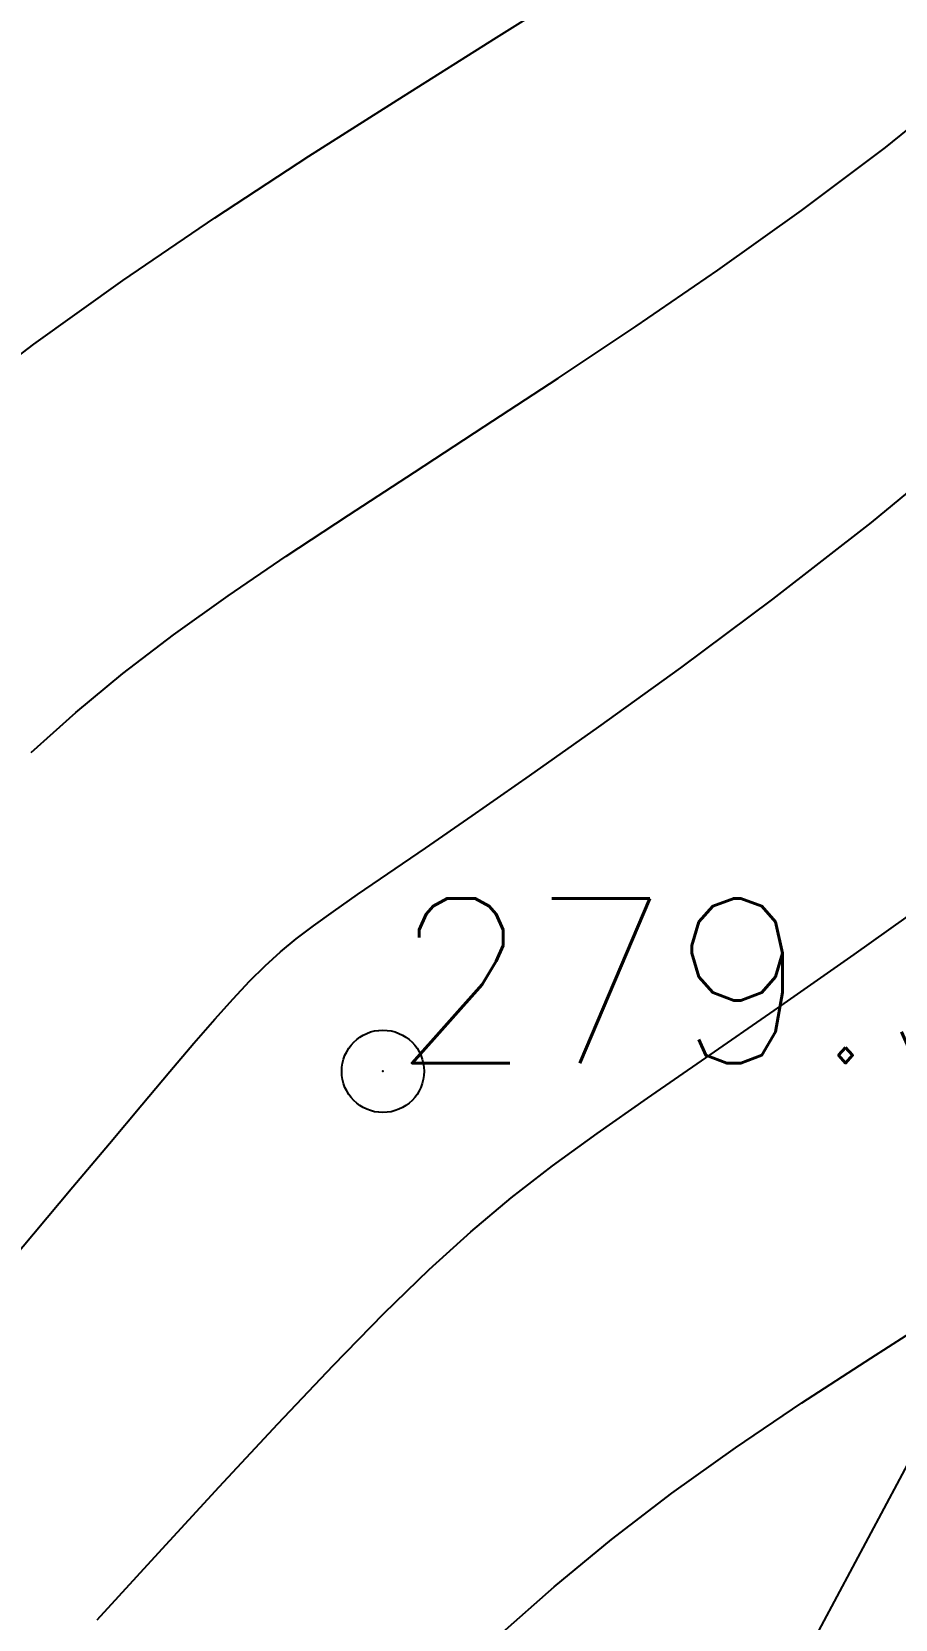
# Model space of a CAD drawing. Header units: millimetres. Extents: x 524954 to 526204, y 9523489 to 9524010.
# Drawn here: x 526036.5 to 526041.74, y 9523758.52 to 9523768.15 of the extents above; entities that cross this region are included whole.
import ezdxf

# ---------------------------------------------------------------- set-up
doc = ezdxf.new("R2010")
doc.units = ezdxf.units.MM
doc.header["$PDMODE"] = 32
doc.header["$PDSIZE"] = 0.5
for name, color, linetype in [('CN_01_00', 3, 'Continuous'), ('CN_02_00', 4, 'Continuous'), ('CN_10_00', 1, 'Continuous'), ('PLUME_4', 3, 'Continuous'), ('TopoAlt', 3, 'Continuous'), ('TOPOJIS', 7, 'Continuous')]:
    doc.layers.add(name, color=color, linetype=linetype)
doc.styles.add('Simplex 1.0', font='Simplex.shx', dxfattribs={"width": 0.99, "height": 1})

# ---------------------------------------------------------------- blocks, each defined once
blk = doc.blocks.new('TCPOINT M')
at = {"color": 0}
blk.add_point((0, 0), dxfattribs=at)
at = {"layer": 'TopoAlt', "style": 'Simplex 1.0', "width": 0.99}
blk.add_attdef('ALT', (0.15, 0.15), '', height=1, dxfattribs=at)

msp = doc.modelspace()

# ---------------------------------------------------------------- linework, layer by layer
at = {"layer": 'CN_01_00', "flags": 128}
for points, elevation in [([(526036.499, 9523763.7801), (526036.7683, 9523764.0218), (526037.0544, 9523764.2585), (526037.3622, 9523764.4935), (526037.6928, 9523764.73), (526038.0464, 9523764.9713), (526038.4233, 9523765.2208), (526038.8238, 9523765.4819), (526039.2481, 9523765.7578), (526039.6964, 9523766.052), (526040.1691, 9523766.3677), (526040.6644, 9523766.7073), (526041.1727, 9523767.0699), (526041.6822, 9523767.4533), (526042.1813, 9523767.8557), (526042.6584, 9523768.2749)], 281), ([(526036.8986, 9523758.5161), (526037.2714, 9523758.9223), (526037.6394, 9523759.3226), (526037.995, 9523759.7056), (526038.3302, 9523760.0599), (526038.6374, 9523760.3743), (526038.9124, 9523760.6415), (526039.1655, 9523760.871), (526039.4107, 9523761.0762), (526039.662, 9523761.2707), (526039.9333, 9523761.4681), (526040.2385, 9523761.682), (526040.5916, 9523761.9259), (526041.0066, 9523762.2132), (526041.4918, 9523762.5533), (526042.0324, 9523762.9378)], 279)]:
    msp.add_lwpolyline(points, dxfattribs=dict(at, elevation=elevation))
at = {"layer": 'CN_02_00', "flags": 128}
for points, elevation in [([(526036.0023, 9523765.8678), (526036.5137, 9523766.2583), (526037.0537, 9523766.6444), (526037.6135, 9523767.025), (526038.1841, 9523767.3987), (526038.7566, 9523767.7643), (526039.322, 9523768.1204), (526039.8715, 9523768.4659)], 282), ([(526039.3423, 9523758.4233), (526039.6726, 9523758.7161), (526040.0197, 9523759.0029), (526040.3869, 9523759.2832), (526040.773, 9523759.5588), (526041.1759, 9523759.8317), (526041.5932, 9523760.1041), (526042.0228, 9523760.378)], 278)]:
    msp.add_lwpolyline(points, dxfattribs=dict(at, elevation=elevation))
at = {"layer": 'CN_10_00', "elevation": 280, "flags": 128}
msp.add_lwpolyline([(526036.2596, 9523760.5581), (526036.5123, 9523760.8586), (526036.7516, 9523761.1435), (526036.9724, 9523761.4065), (526037.1697, 9523761.6414), (526037.3398, 9523761.8435), (526037.4857, 9523762.0155), (526037.6119, 9523762.1614), (526037.723, 9523762.2855), (526037.8235, 9523762.3922), (526037.9179, 9523762.4855), (526038.0107, 9523762.5698), (526038.1066, 9523762.6492), (526038.2107, 9523762.7287), (526038.3318, 9523762.8155), (526038.4793, 9523762.9176), (526038.6625, 9523763.043), (526038.891, 9523763.1995), (526039.1741, 9523763.3953), (526039.5213, 9523763.6381), (526039.9421, 9523763.936), (526040.4405, 9523764.2945), (526040.9998, 9523764.7097), (526041.598, 9523765.1751), (526042.2131, 9523765.6845)], dxfattribs=at)
at = {"layer": 'PLUME_4'}
msp.add_lwpolyline([(525953.4477, 9523672.377), (525961.9871, 9523679.0163), (525962.4493, 9523679.5514), (525968.2769, 9523689.0007), (525977.9228, 9523694.2167), (525986.4257, 9523701.3547), (525986.4257, 9523701.3547), (525995.0014, 9523707.4953), (526004.0394, 9523714.1709), (526011.5086, 9523721.7348), (526011.9709, 9523722.2698), (526019.44, 9523729.8337), (526025.8027, 9523738.8207), (526032.7368, 9523746.8468), (526033.1991, 9523747.3819), (526039.6345, 9523755.3716), (526044.927, 9523765.2831), (526053.4663, 9523771.9224), (526053.4299, 9523772.4211), (526052.4107, 9523786.3839), (526056.1708, 9523796.685)], dxfattribs=at)
msp.add_lwpolyline([(525953.4477, 9523672.377), (525961.9871, 9523679.0163), (525962.4493, 9523679.5514), (525968.2769, 9523689.0007), (525977.9228, 9523694.2167), (525986.4257, 9523701.3547), (525986.4257, 9523701.3547), (525995.0014, 9523707.4953), (526004.0394, 9523714.1709), (526011.5086, 9523721.7348), (526011.9709, 9523722.2698), (526019.44, 9523729.8337), (526025.8027, 9523738.8207), (526032.7368, 9523746.8468), (526033.1991, 9523747.3819), (526039.6345, 9523755.3716), (526044.927, 9523765.2831), (526053.4663, 9523771.9224), (526053.4299, 9523772.4211), (526052.4107, 9523786.3839), (526056.1708, 9523796.685)], dxfattribs=at)

# ---------------------------------------------------------------- block references
at = {"layer": 'TOPOJIS'}
ref = msp.add_blockref('TCPOINT M', (526038.6326, 9523761.8446, 279.5), dxfattribs=at)
ref.add_attrib('ALT', '279.50', (526038.6826, 9523761.8946, 279.5), dxfattribs={"layer": 'TopoAlt', "height": 1, "style": 'Simplex 1.0', "width": 0.99})

doc.saveas('drawing.dxf')
